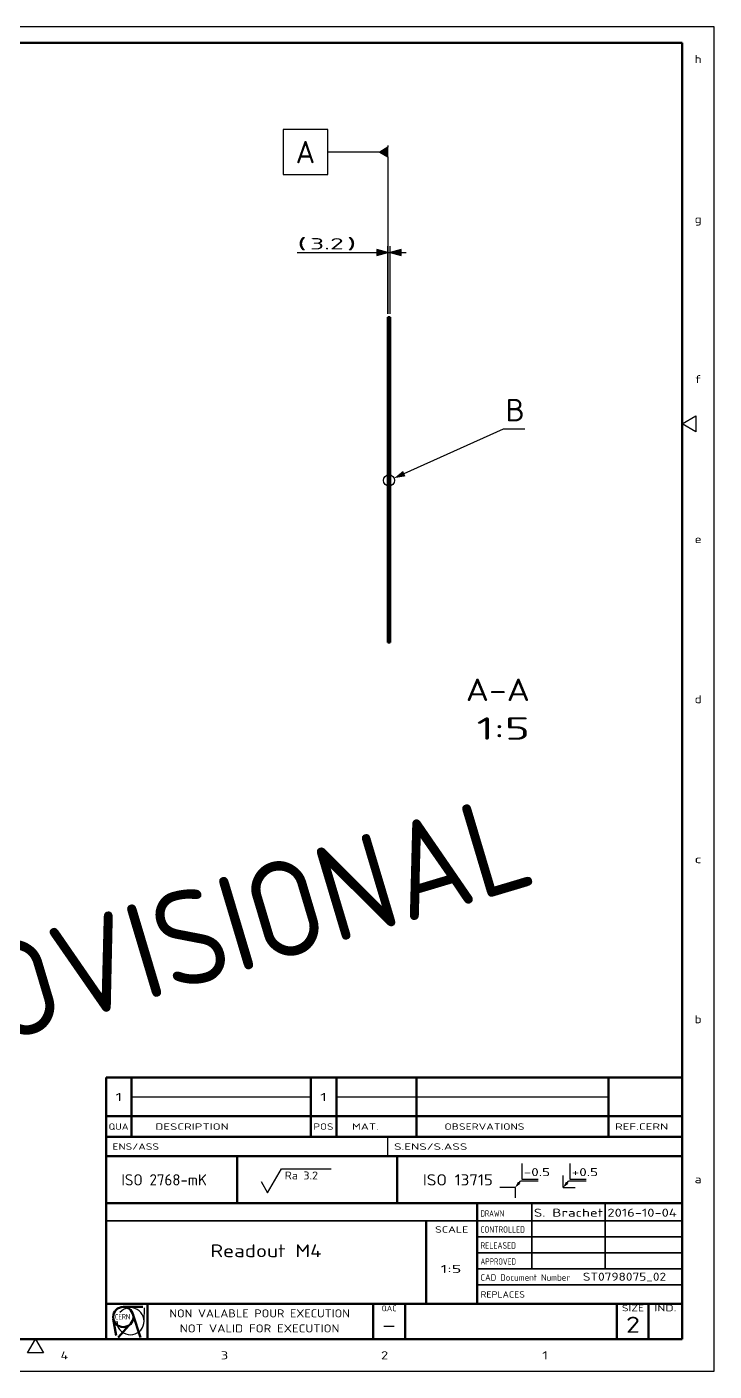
# Model space of a CAD drawing. Extents: x 0 to 594, y -336 to 420.
# Drawn here: x 379.3 to 594, y 0 to 420 of the extents above; entities that cross this region are included whole.
import ezdxf
from ezdxf.enums import TextEntityAlignment as Align

# ---------------------------------------------------------------- set-up
doc = ezdxf.new("R2010")
doc.units = 0
doc.linetypes.add('DASHDOT', pattern=[18.5, 12, -3, 0.5, -3])
doc.layers.get('0').update_dxf_attribs({"lineweight": 13})
doc.styles.get("Standard").update_dxf_attribs({"font": 'isocp.shx'})
doc.dimstyles.get("Standard").update_dxf_attribs({"dimtxt": 2.5, "dimasz": 2.5, "dimexe": 1.25, "dimexo": 0.625, "dimtad": 1, "dimtxsty": 'STANDARD', "dimcen": 2.5, "dimadec": 0, "dimazin": 0, "dimtfac": 1, "dimtmove": 0, "dimatfit": 0, "dimfxl": 1, "dimarcsym": 0})

# ---------------------------------------------------------------- blocks, each defined once
blk = doc.blocks.new('*D94')
at = {"color": 7, "lineweight": 25, "transparency": 16777216}
for p, q in [((463.713032, 349.487738), (488.625824, 349.487738)), ((492.103157, 330.294476), (492.103157, 351.487738)), ((492.103157, 349.487738), (492.743157, 349.487738)), ((492.743157, 330.294476), (492.743157, 351.487738)), ((496.22049, 349.487738), (497.743157, 349.487738))]:
    blk.add_line(p, q, dxfattribs=at)
for points in [[(488.625824, 348.556), (492.103157, 349.487738), (488.625824, 350.419476)], [(496.22049, 350.419476), (492.743157, 349.487738), (496.22049, 348.556)]]:
    blk.add_lwpolyline(points, close=True, dxfattribs=at)
for points in [[(488.625824, 348.556), (492.103157, 349.487738), (488.625824, 348.556), (488.625824, 350.419476)], [(496.22049, 350.419476), (492.743157, 349.487738), (496.22049, 350.419476), (496.22049, 348.556)]]:
    blk.add_solid(points, dxfattribs=at)
for s, width, p, p2 in [('(', 3.469741, (463.713032, 350.487738), (466.749055, 350.487738)), ('3.2', 1.864718, (467.749054, 350.487738), (478.257123, 350.487738)), (')', 3.475212, (479.257123, 350.487738), (482.293145, 350.487738))]:
    blk.add_text(s, height=3.5, dxfattribs=dict(at, width=width)).set_placement(p, p2, align=Align.FIT)
blk = doc.blocks.new('BLOCK1')
at = {"color": 7, "lineweight": 25, "width": 1.014931}
blk.add_text('m:K:NOENV', height=0.01, dxfattribs=at).set_placement((408.799988, 59.844761), (408.862457, 59.844761), align=Align.FIT)
blk = doc.blocks.new('BLOCK2')
at = {"color": 7, "lineweight": 25, "width": 1.037856}
blk.add_text('ISO 2768-mK', height=3.5, dxfattribs=at).set_placement((408.799988, 58.016785), (435.516998, 58.016785), align=Align.FIT)
blk = doc.blocks.new('BLOCK3')
at = {"color": 7, "lineweight": 25, "width": 1.013909}
blk.add_text('APA:3.2:NOSFCOPT', height=0.01, dxfattribs=at).set_placement((459.820007, 59.023399), (459.93103, 59.023399), align=Align.FIT)
blk = doc.blocks.new('BLOCK4')
at = {"color": 7, "lineweight": 25, "width": 1.186215}
blk.add_text('Ra 3.2', height=2.5, dxfattribs=at).set_placement((459.820007, 59.870144), (470.229218, 59.870144), align=Align.FIT)
blk = doc.blocks.new('BLOCK5')
at = {"color": 7, "lineweight": 25, "width": 1.346576}
blk.add_text('-0.5:+0.5:NOEDGEOPT::', height=0.01, dxfattribs=at).set_placement((549.5, 60.083401), (549.673035, 60.083401), align=Align.FIT)
blk = doc.blocks.new('BLOCK6')
at = {"color": 7, "lineweight": 25, "width": 1.438524}
blk.add_text('+0.5', height=2.5, dxfattribs=at).set_placement((549.5, 60.930145), (557.740662, 60.930145), align=Align.FIT)
blk = doc.blocks.new('BLOCK7')
at = {"color": 7, "lineweight": 25, "width": 1.438524}
blk.add_text('-0.5', height=2.5, dxfattribs=at).set_placement((534.5, 60.930145), (542.740662, 60.930145), align=Align.FIT)
blk = doc.blocks.new('BLOCK8')
at = {"color": 7, "lineweight": 25, "width": 1.180313}
blk.add_text('ISO 13715', height=3.5, dxfattribs=at).set_placement((503, 58.016785), (524.859375, 58.016785), align=Align.FIT)
blk = doc.blocks.new('BLOCK9')
at = {"color": 7, "lineweight": 25, "width": 2.313151}
blk.add_text(' 1', height=2.5, dxfattribs=at).set_placement((537.831421, 3.690562), (542.168579, 3.690562), align=Align.FIT)
blk = doc.blocks.new('BLOCK10')
at = {"color": 7, "lineweight": 25, "width": 1.717598}
blk.add_text(' 2', height=2.5, dxfattribs=at).set_placement((487.831421, 3.690562), (492.16861, 3.690562), align=Align.FIT)
blk = doc.blocks.new('BLOCK11')
at = {"color": 7, "lineweight": 25, "width": 1.749887}
blk.add_text(' 3', height=2.5, dxfattribs=at).set_placement((437.831421, 3.690562), (442.16861, 3.690562), align=Align.FIT)
blk = doc.blocks.new('BLOCK12')
at = {"color": 7, "lineweight": 25, "width": 1.652262}
blk.add_text(' 4', height=2.5, dxfattribs=at).set_placement((387.831421, 3.690562), (392.16861, 3.690562), align=Align.FIT)
blk = doc.blocks.new('BLOCK20')
at = {"color": 7, "lineweight": 25, "width": 1.479644}
blk.add_text('a', height=2.5, dxfattribs=at).set_placement((587.91571, 58.690563), (590.08429, 58.690563), align=Align.FIT)
blk = doc.blocks.new('BLOCK21')
at = {"color": 7, "lineweight": 25, "width": 1.479644}
blk.add_text('b', height=2.5, dxfattribs=at).set_placement((587.91571, 108.690559), (590.08429, 108.690559), align=Align.FIT)
blk = doc.blocks.new('BLOCK22')
at = {"color": 7, "lineweight": 25, "width": 1.927627}
blk.add_text('c', height=2.5, dxfattribs=at).set_placement((587.91571, 158.690567), (590.08429, 158.690567), align=Align.FIT)
blk = doc.blocks.new('BLOCK23')
at = {"color": 7, "lineweight": 25, "width": 1.577149}
blk.add_text('d', height=2.5, dxfattribs=at).set_placement((587.91571, 208.690567), (590.08429, 208.690567), align=Align.FIT)
blk = doc.blocks.new('BLOCK24')
at = {"color": 7, "lineweight": 25, "width": 1.577149}
blk.add_text('e', height=2.5, dxfattribs=at).set_placement((587.91571, 258.690552), (590.08429, 258.690552), align=Align.FIT)
blk = doc.blocks.new('BLOCK25')
at = {"color": 7, "lineweight": 25, "width": 1.927627}
blk.add_text('f', height=2.5, dxfattribs=at).set_placement((587.91571, 308.690552), (590.08429, 308.690552), align=Align.FIT)
blk = doc.blocks.new('BLOCK26')
at = {"color": 7, "lineweight": 25, "width": 1.479644}
blk.add_text('g', height=2.5, dxfattribs=at).set_placement((587.91571, 358.690552), (590.08429, 358.690552), align=Align.FIT)
blk = doc.blocks.new('BLOCK27')
at = {"color": 7, "lineweight": 25, "width": 1.479644}
blk.add_text('h', height=2.5, dxfattribs=at).set_placement((587.91571, 408.690552), (590.08429, 408.690552), align=Align.FIT)
blk = doc.blocks.new('BLOCK28')
at = {"color": 7, "lineweight": 25, "width": 1.556522}
blk.add_text('REF.CERN', height=2, dxfattribs=at).set_placement((563, 75.402443), (579.654785, 75.402443), align=Align.FIT)
blk = doc.blocks.new('BLOCK29')
at = {"color": 7, "lineweight": 25, "width": 1.374215}
blk.add_text('OBSERVATIONS', height=2, dxfattribs=at).set_placement((509.750153, 75.402443), (534.7323, 75.402443), align=Align.FIT)
blk = doc.blocks.new('BLOCK30')
at = {"color": 7, "lineweight": 25, "width": 1.514066}
blk.add_text('MAT.', height=2, dxfattribs=at).set_placement((480.856293, 75.402443), (489.183655, 75.402443), align=Align.FIT)
blk = doc.blocks.new('BLOCK31')
at = {"color": 7, "lineweight": 25, "width": 1.36389}
blk.add_text('POS', height=2, dxfattribs=at).set_placement((468.799988, 75.402443), (475.045532, 75.402443), align=Align.FIT)
blk = doc.blocks.new('BLOCK32')
at = {"color": 7, "lineweight": 25, "width": 1.274601}
blk.add_text('QUA', height=2, dxfattribs=at).set_placement((404.799988, 75.402443), (411.045532, 75.402443), align=Align.FIT)
blk = doc.blocks.new('BLOCK33')
at = {"color": 7, "lineweight": 25, "width": 1.50866}
blk.add_text('S.ENS/S.ASS', height=2, dxfattribs=at).set_placement((494, 69.152443), (516.900269, 69.152443), align=Align.FIT)
blk = doc.blocks.new('BLOCK34')
at = {"color": 7, "lineweight": 25, "width": 1.536933}
blk.add_text('DESCRIPTION', height=2, dxfattribs=at).set_placement((419.429871, 75.402443), (442.33017, 75.402443), align=Align.FIT)
blk = doc.blocks.new('BLOCK35')
at = {"color": 7, "lineweight": 25, "width": 1.351945}
blk.add_text('ENS/ASS', height=2, dxfattribs=at).set_placement((406, 69.152443), (420.572906, 69.152443), align=Align.FIT)
blk = doc.blocks.new('BLOCK36')
at = {"color": 7, "lineweight": 25, "width": 1.421882}
blk.add_text('2', height=5, dxfattribs=at).set_placement((566.47644, 12), (570.813599, 12), align=Align.FIT)
blk = doc.blocks.new('BLOCK37')
at = {"color": 7, "lineweight": 25, "width": 1.167798}
blk.add_text('ST0798075_02', height=2.5, dxfattribs=at).set_placement((552.976929, 28.25), (579, 28.25), align=Align.FIT)
blk = doc.blocks.new('BLOCK38')
at = {"color": 7, "lineweight": 25, "width": 1.065328}
blk.add_text('CAD Document Number', height=2, dxfattribs=at).set_placement((521, 28.25), (549.018127, 28.25), align=Align.FIT)
blk = doc.blocks.new('BLOCK39')
at = {"color": 7, "lineweight": 25, "width": 1.324327}
blk.add_text('2016-10-04', height=2.5, dxfattribs=at).set_placement((560.657043, 48.25), (582.342896, 48.25), align=Align.FIT)
blk = doc.blocks.new('BLOCK40')
at = {"color": 7, "lineweight": 25, "width": 1.433775}
blk.add_text('S. Brachet', height=2.5, dxfattribs=at).set_placement((537.657043, 48.25), (559.342896, 48.25), align=Align.FIT)
blk = doc.blocks.new('BLOCK41')
at = {"color": 7, "lineweight": 25, "width": 1.870242}
blk.add_text('1:5', height=2.5, dxfattribs=at).set_placement((508.547119, 30.6723), (515.052856, 30.6723), align=Align.FIT)
blk = doc.blocks.new('BLOCK42')
at = {"color": 7, "lineweight": 25, "width": 1.57716}
blk.add_text('-', height=5, dxfattribs=at).set_placement((490.266418, 12), (494.603607, 12), align=Align.FIT)
blk = doc.blocks.new('BLOCK43')
at = {"color": 7, "lineweight": 25, "width": 1.266328}
blk.add_text('Readout M4', height=4, dxfattribs=at).set_placement((436.651306, 35.599998), (471.348694, 35.599998), align=Align.FIT)
blk = doc.blocks.new('BLOCK44')
at = {"color": 7, "lineweight": 25, "width": 0.924407}
blk.add_text('CONTROLLED', height=2, dxfattribs=at).set_placement((521, 43.25), (534.878967, 43.25), align=Align.FIT)
blk = doc.blocks.new('BLOCK45')
at = {"color": 7, "lineweight": 25, "width": 0.867432}
blk.add_text('DRAWN', height=2, dxfattribs=at).set_placement((521, 48.25), (528.373169, 48.25), align=Align.FIT)
blk = doc.blocks.new('BLOCK46')
at = {"color": 7, "lineweight": 25, "width": 0.924191}
blk.add_text('RELEASED', height=2, dxfattribs=at).set_placement((521, 38.25), (532.103149, 38.25), align=Align.FIT)
blk = doc.blocks.new('BLOCK47')
at = {"color": 7, "lineweight": 25, "width": 0.866492}
blk.add_text('APPROVED', height=2, dxfattribs=at).set_placement((521, 33.25), (532.103149, 33.25), align=Align.FIT)
blk = doc.blocks.new('BLOCK48')
at = {"color": 7, "lineweight": 25, "width": 1.158588}
blk.add_text('REPLACES', height=2, dxfattribs=at).set_placement((521, 22.95245), (534.878967, 22.95245), align=Align.FIT)
blk = doc.blocks.new('BLOCK49')
at = {"color": 7, "lineweight": 25, "width": 1.416215}
blk.add_text('SIZE', height=2, dxfattribs=at).set_placement((565.175293, 18.700001), (572.114746, 18.700001), align=Align.FIT)
blk = doc.blocks.new('BLOCK50')
at = {"color": 7, "lineweight": 25, "width": 1.69255}
blk.add_text('IND.', height=2, dxfattribs=at).set_placement((575.280273, 18.700001), (582.219727, 18.700001), align=Align.FIT)
blk = doc.blocks.new('BLOCK51')
at = {"color": 7, "lineweight": 25, "width": 1.258739}
blk.add_text('NOT VALID FOR EXECUTION', height=2.5, dxfattribs=at).set_placement((427.061249, 12.090562), (476.938782, 12.090562), align=Align.FIT)
blk = doc.blocks.new('BLOCK52')
at = {"color": 7, "lineweight": 25, "width": 1.202843}
blk.add_text('NON VALABLE POUR EXECUTION', height=2.5, dxfattribs=at).set_placement((423.80835, 16.790562), (480.19162, 16.790562), align=Align.FIT)
blk = doc.blocks.new('BLOCK53')
at = {"color": 7, "lineweight": 25, "width": 1.107362}
blk.add_text('QAC', height=1.8, dxfattribs=at).set_placement((490.092926, 18.700001), (494.777069, 18.700001), align=Align.FIT)
blk = doc.blocks.new('BLOCK54')
at = {"color": 7, "lineweight": 25, "width": 0.973961}
blk.add_text('CERN', height=1.7, dxfattribs=at).set_placement((406.799988, 16.15), (411.518829, 16.15), align=Align.FIT)
blk = doc.blocks.new('BLOCK55')
at = {"color": 7, "lineweight": 25, "width": 1.425919}
blk.add_text('SCALE', height=2, dxfattribs=at).set_placement((506.79538, 43.25), (517.20459, 43.25), align=Align.FIT)
blk = doc.blocks.new('BLOCK70')
at = {"color": 7, "lineweight": 25, "width": 2.478377}
blk.add_text('1', height=2.5, dxfattribs=at).set_placement((406.91571, 84.390556), (409.08429, 84.390556), align=Align.FIT)
blk = doc.blocks.new('BLOCK71')
at = {"color": 7, "lineweight": 25, "width": 2.478377}
blk.add_text('1', height=2.5, dxfattribs=at).set_placement((470.91571, 84.390556), (473.08429, 84.390556), align=Align.FIT)
blk = doc.blocks.new('BLOCK72')
at = {"color": 7, "lineweight": 25}
blk.add_line((548.099121, 58.85886), (548.52002, 59.349998), dxfattribs=at)
blk.add_solid([(547.706055, 59.195705), (546.84198, 57.391998), (548.492188, 58.522015)], dxfattribs=at)
blk = doc.blocks.new('BLOCK73')
at = {"color": 7, "lineweight": 25}
blk.add_line((533.099121, 58.85886), (533.52002, 59.349998), dxfattribs=at)
blk.add_solid([(532.706055, 59.195705), (531.84198, 57.391998), (533.492188, 58.522015)], dxfattribs=at)
blk = doc.blocks.new('BLOCK81')
at = {"color": 7, "lineweight": 25}
blk.add_lwpolyline([(25.409088, 2972.698486), (180.473434, 3042.373779), (213.833664, 3042.373779)], dxfattribs=at)
blk.add_circle((1.59975, 2962), 8.71578, dxfattribs=at)
blk.add_solid([(23.49968, 2976.947998), (9.54985, 2965.572266), (27.318512, 2968.448975)], dxfattribs=at)
at = {"color": 7, "lineweight": 25, "width": 1.334515}
blk.add_text('B', height=35.000003, dxfattribs=at).set_placement((183.473434, 3054.326172), (213.833664, 3054.326172), align=Align.FIT)
blk = doc.blocks.new('BLOCK82')
at = {"color": 7, "lineweight": 25}
for s, width, p, p2 in [('  A-A', 1.376881, (70, 2617.433838), (221.801178, 2617.433838)), ('  1:5', 1.979161, (70, 2556.914795), (221.801178, 2556.914795))]:
    blk.add_text(s, height=35.000003, dxfattribs=dict(at, width=width)).set_placement(p, p2, align=Align.FIT)
blk = doc.blocks.new('BLOCK83')
at = {"color": 7, "lineweight": 25}
for p, q in [((-12.990381, 3475), (-94, 3475)), ((0, 3485), (0, 3482.5)), ((0, 3467.5), (0, 3222))]:
    blk.add_line(p, q, dxfattribs=at)
for points in [[(-164, 3510), (-164, 3440), (-94, 3440), (-94, 3510)], [(0, 3482.5), (-12.990381, 3475), (0, 3467.5)]]:
    blk.add_lwpolyline(points, close=True, dxfattribs=at)
blk.add_solid([(0, 3482.5), (-12.990381, 3475), (0, 3482.5), (0, 3467.5)], dxfattribs=at)
at = {"color": 7, "lineweight": 70, "width": 1.15658}
blk.add_text('A', height=35, dxfattribs=at).set_placement((-144.180115, 3457.5), (-113.819885, 3457.5), align=Align.FIT)
blk = doc.blocks.new('BLOCK84')
at = {"color": 7, "lineweight": 50}
for p, q in [((0, 3217), (0, 2963.6)), ((3.2, 3217), (0, 3217)), ((3.2, 3217), (3.2, 2966.1)), ((0.7, 2963.6), (0, 2963.6)), ((0, 2961.232919), (0, 2963.6)), ((0, 2960.4), (0, 2961.232919)), ((0.7, 2963.6), (3.2, 2966.1)), ((0.7, 2963.6), (0.7, 2961.232919)), ((0.7, 2961.232919), (0.7, 2960.4)), ((3.2, 2960.034355), (3.2, 2966.1)), ((0, 2960.4), (0, 2709)), ((0.7, 2960.4), (0, 2960.4)), ((0.7, 2960.4), (3.2, 2957.9)), ((3.2, 2957.9), (3.2, 2960.034355)), ((3.2, 2957.9), (3.2, 2709)), ((3.2, 2709), (0, 2709))]:
    blk.add_line(p, q, dxfattribs=at)
blk = doc.blocks.new('BLOCK85')
at = {"color": 7, "lineweight": 25}
for p, q in [((0, 2934.493164), (3.2, 2937.693115)), ((0, 2899.137695), (3.2, 2902.337891)), ((0, 2863.782471), (3.2, 2866.982422)), ((0, 2828.427246), (3.2, 2831.627197)), ((0, 2793.071777), (3.2, 2796.271729)), ((0, 2757.716553), (3.2, 2760.916504)), ((0, 2722.361084), (3.2, 2725.561035))]:
    blk.add_line(p, q, dxfattribs=at)
blk = doc.blocks.new('BLOCK86')
at = {"color": 7, "lineweight": 25}
for p, q in [((0, 3181.980469), (3.2, 3185.18042)), ((0, 3146.625244), (3.2, 3149.825195)), ((0, 3111.269775), (3.2, 3114.469727)), ((0, 3075.914551), (3.2, 3079.114502)), ((0, 3040.559082), (3.2, 3043.759277)), ((0, 3005.203857), (3.2, 3008.403809)), ((0, 2969.848389), (3.2, 2973.048584))]:
    blk.add_line(p, q, dxfattribs=at)

msp = doc.modelspace()

# ---------------------------------------------------------------- linework, layer by layer
at = {"color": 7, "lineweight": 25}
for p, q in [((594, 420), (0, 420)), ((594, 0), (594, 420)), ((584, 296), (588.33, 298.5)), ((588.33, 298.5), (588.33, 293.5)), ((588.33, 293.5), (584, 296)), ((412, 85.7), (468, 85.7)), ((476, 85.7), (561, 85.7)), ((492, 73.2), (492, 67.2)), ((454.49, 55.72), (458.82, 63.22)), ((458.82, 63.22), (474.32, 63.22)), ((534, 59.85), (534, 64.85)), ((549, 59.85), (549, 64.85)), ((452.44, 59.22), (454.49, 55.72)), ((539, 59.35), (533.52, 59.35)), ((539, 59.85), (534, 59.85)), ((546.842, 57.392), (546.842, 61.142)), ((554, 59.35), (548.52, 59.35)), ((554, 59.85), (549, 59.85)), ((531.842, 57.392), (527.092, 57.392)), ((531.842, 57.392), (531.842, 54.142)), ((546.842, 57.392), (550.592, 57.392)), ((415.87, 15.59), (416, 19.79)), ((379.5, 5.67), (382, 10)), ((382, 10), (384.5, 5.67)), ((384.5, 5.67), (379.5, 5.67)), ((0, 0), (594, 0))]:
    msp.add_line(p, q, dxfattribs=at)
at = {"color": 7, "lineweight": 70}
for p, q in [((584, 415), (25, 415)), ((584, 10), (584, 415)), ((497.5, 21), (563.6, 21)), ((497.5, 10), (497.5, 21)), ((563.6, 10), (563.6, 21)), ((25, 10), (584, 10)), ((497.5, 10), (563.6, 10))]:
    msp.add_line(p, q, dxfattribs=at)
at = {"color": 7, "linetype": 'DASHDOT', "lineweight": 25, "ltscale": 0.019203}
msp.add_line((492.039047, 278.294476), (492.807167, 278.294476), dxfattribs=at)
at = {"color": 7, "lineweight": 50}
for p, q in [((404, 91.7), (584, 91.7)), ((404, 79.7), (404, 91.7)), ((412, 79.7), (412, 91.7)), ((468, 79.7), (468, 91.7)), ((476, 79.7), (476, 91.7)), ((501, 79.7), (501, 91.7)), ((561, 79.7), (561, 91.7)), ((404, 79.7), (404, 67.2)), ((404, 79.7), (584, 79.7)), ((412, 79.7), (412, 73.2)), ((468, 79.7), (468, 73.2)), ((476, 79.7), (476, 73.2)), ((501, 73.2), (501, 79.7)), ((561, 73.2), (561, 79.7)), ((404, 73.2), (584, 73.2)), ((404, 67.2), (584, 67.2)), ((404, 52.5), (404, 67.2)), ((445, 52.5), (445, 67.2)), ((495, 52.5), (495, 67.2)), ((404, 52.5), (584, 52.5)), ((404, 10), (404, 52.5)), ((520, 21), (520, 52.5)), ((504, 21), (504, 47)), ((404, 21), (584, 21)), ((417, 21), (487.5, 21)), ((417, 10), (417, 21)), ((487.5, 10), (487.5, 21)), ((573.5, 10), (573.5, 21)), ((415.51, 20.05), (409.38, 20.05)), ((412.4, 17.8), (414.79, 10.5)), ((407.2, 11.13), (406.28, 16.36)), ((407.75, 10.5), (411.15, 14.3))]:
    msp.add_line(p, q, dxfattribs=at)
at = {"color": 7, "lineweight": 35}
for p, q in [((537, 32), (537, 52.5)), ((560, 32), (560, 52.5)), ((404, 47), (584, 47)), ((520, 42), (584, 42)), ((520, 37), (584, 37)), ((520, 32), (584, 32)), ((520, 27), (584, 27))]:
    msp.add_line(p, q, dxfattribs=at)
at = {"color": 7, "lineweight": 50}
msp.add_circle((409.39, 16.9), 3.15, dxfattribs=at)
at = {"color": 7, "lineweight": 25}
msp.add_arc((411.62, 15.59), 4.25, 179.908748, 500.192155, dxfattribs=at)

# ---------------------------------------------------------------- block references
at = {"lineweight": 0}
for name in ['BLOCK27', 'BLOCK26', 'BLOCK25', 'BLOCK24', 'BLOCK23', 'BLOCK22', 'BLOCK21', 'BLOCK70', 'BLOCK71', 'BLOCK32', 'BLOCK34', 'BLOCK31', 'BLOCK30', 'BLOCK29', 'BLOCK28', 'BLOCK35', 'BLOCK33', 'BLOCK7', 'BLOCK6', 'BLOCK1', 'BLOCK2', 'BLOCK3', 'BLOCK4', 'BLOCK8', 'BLOCK73', 'BLOCK72', 'BLOCK5', 'BLOCK20', 'BLOCK40', 'BLOCK39', 'BLOCK45', 'BLOCK55', 'BLOCK44', 'BLOCK43', 'BLOCK46', 'BLOCK47', 'BLOCK41', 'BLOCK38', 'BLOCK37', 'BLOCK48', 'BLOCK54', 'BLOCK52', 'BLOCK53', 'BLOCK49', 'BLOCK36', 'BLOCK50', 'BLOCK51', 'BLOCK42', 'BLOCK12', 'BLOCK11', 'BLOCK10', 'BLOCK9']:
    msp.add_blockref(name, (0, 0), dxfattribs=at)
at = {"lineweight": 0, "xscale": 0.2, "yscale": 0.2, "zscale": 0.2}
for name in ['BLOCK83', 'BLOCK84', 'BLOCK86', 'BLOCK81', 'BLOCK85', 'BLOCK82']:
    msp.add_blockref(name, (492.103157, -314.105524), dxfattribs=at)

# ---------------------------------------------------------------- texts
at = {"insert": (319.389512, 118.205469), "char_height": 30, "attachment_point": 1, "rotation": 16.63057765}
msp.add_mtext_dynamic_manual_height_columns('PROVISIONAL', width=118.97133166, gutter_width=12.5, heights=[0], dxfattribs=at)

# ---------------------------------------------------------------- dimensions: what is measured, and where the dimension line sits
at = {"color": 0, "lineweight": 0}
dim = msp.add_linear_dim(base=(492.743157, 349.487738), p1=(492.103157, 329.294476), p2=(492.743157, 329.294476), angle=0, text='(<>)', dimstyle='STANDARD', override={"dimlfac": 5, "dimtxsty": 'STANDARD'}, dxfattribs=at)
dim.commit()
dim.dimension.update_dxf_attribs({"geometry": '*D94', "text_midpoint": (473.003088, 349.487738), "dimtype": 161, "oblique_angle": 89.999523})

doc.saveas('drawing.dxf')
